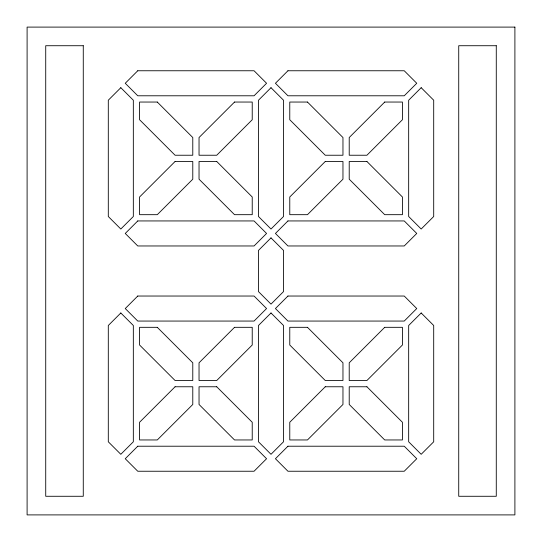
<?xml version="1.0" encoding="UTF-8"?>
<svg xmlns="http://www.w3.org/2000/svg" width="542" height="542" viewBox="0 0 542 542"><rect width="100%" height="100%" fill="white"/><g stroke="black" fill="none" stroke-linecap="round" stroke-linejoin="round"><path stroke-width="0.81" d="M120.819 87.702L108.298 100.216L108.298 216.509L120.819 229.022L133.332 216.509L133.332 100.216L120.819 87.702M137.763 70.758L125.249 83.272L137.763 95.785L254.056 95.785L266.569 83.272L254.056 70.758L137.763 70.758M175.08 161.489L139.592 196.983L139.592 214.679L157.288 214.679L192.783 179.192L192.783 161.489L175.08 161.489M234.53 102.045L199.036 137.532L199.036 155.236L216.739 155.236L252.226 119.741L252.226 102.045L234.53 102.045M137.763 220.94L125.249 233.453L137.763 245.966L254.056 245.966L266.569 233.453L254.056 220.94L137.763 220.94M271 87.702L258.487 100.216L258.487 216.509L271 229.022L283.513 216.509L283.513 100.216L271 87.702M287.944 70.758L275.431 83.272L287.944 95.785L404.237 95.785L416.751 83.272L404.237 70.758L287.944 70.758M120.819 312.978L108.298 325.491L108.298 441.784L120.819 454.298L133.332 441.784L133.332 325.491L120.819 312.978M137.763 296.034L125.249 308.547L137.763 321.06L254.056 321.06L266.569 308.547L254.056 296.034L137.763 296.034M325.261 161.489L289.774 196.983L289.774 214.679L307.47 214.679L342.964 179.192L342.964 161.489L325.261 161.489M384.712 102.045L349.217 137.532L349.217 155.236L366.92 155.236L402.408 119.741L402.408 102.045L384.712 102.045M271 237.884L258.487 250.397L258.487 291.603L271 304.116L283.513 291.603L283.513 250.397L271 237.884M287.944 220.94L275.431 233.453L287.944 245.966L404.237 245.966L416.751 233.453L404.237 220.94L287.944 220.94M421.181 87.702L408.668 100.216L408.668 216.509L421.181 229.022L433.702 216.509L433.702 100.216L421.181 87.702M175.08 386.764L139.592 422.259L139.592 439.955L157.288 439.955L192.783 404.467L192.783 386.764L175.08 386.764M234.53 327.321L199.036 362.808L199.036 380.511L216.739 380.511L252.226 345.017L252.226 327.321L234.53 327.321M137.763 446.215L125.249 458.728L137.763 471.242L254.056 471.242L266.569 458.728L254.056 446.215L137.763 446.215M271 312.978L258.487 325.491L258.487 441.784L271 454.298L283.513 441.784L283.513 325.491L271 312.978M287.944 296.034L275.431 308.547L287.944 321.06L404.237 321.06L416.751 308.547L404.237 296.034L287.944 296.034M325.261 386.764L289.774 422.259L289.774 439.955L307.47 439.955L342.964 404.467L342.964 386.764L325.261 386.764M384.712 327.321L349.217 362.808L349.217 380.511L366.92 380.511L402.408 345.017L402.408 327.321L384.712 327.321M287.944 446.215L275.431 458.728L287.944 471.242L404.237 471.242L416.751 458.728L404.237 446.215L287.944 446.215M421.181 312.978L408.668 325.491L408.668 441.784L421.181 454.298L433.702 441.784L433.702 325.491L421.181 312.978M514.9 27.1L27.1 27.1L27.1 514.9L514.9 514.9L514.9 27.1M83.272 45.724L45.724 45.724L45.724 496.276L83.272 496.276L83.272 45.724M496.276 45.724L458.728 45.724L458.728 496.276L496.276 496.276L496.276 45.724M157.288 102.045L139.592 102.045L139.592 119.741L175.08 155.236L192.783 155.236L192.783 137.532L157.288 102.045M307.47 102.045L289.774 102.045L289.774 119.741L325.261 155.236L342.964 155.236L342.964 137.532L307.47 102.045M216.739 161.489L199.036 161.489L199.036 179.192L234.53 214.679L252.226 214.679L252.226 196.983L216.739 161.489M366.92 161.489L349.217 161.489L349.217 179.192L384.712 214.679L402.408 214.679L402.408 196.983L366.92 161.489M157.288 327.321L139.592 327.321L139.592 345.017L175.08 380.511L192.783 380.511L192.783 362.808L157.288 327.321M307.47 327.321L289.774 327.321L289.774 345.017L325.261 380.511L342.964 380.511L342.964 362.808L307.47 327.321M216.739 386.764L199.036 386.764L199.036 404.467L234.53 439.955L252.226 439.955L252.226 422.259L216.739 386.764M366.92 386.764L349.217 386.764L349.217 404.467L384.712 439.955L402.408 439.955L402.408 422.259L366.92 386.764"/></g></svg>
